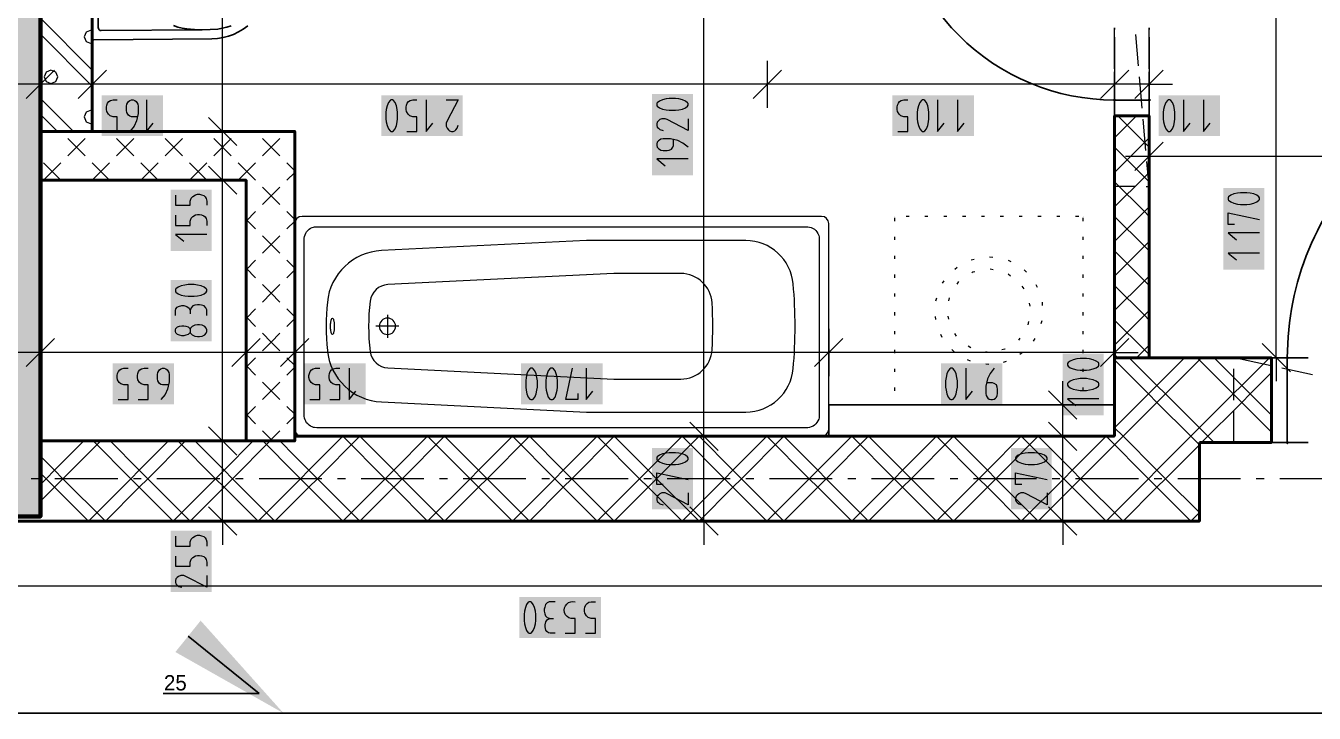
# Model space of a CAD drawing. Header units: millimetres. Extents: x 0 to 594, y 0 to 420.
# Drawn here: x 217.92 to 259.97, y 247.57 to 270 of the extents above; entities that cross this region are included whole.
import ezdxf
from ezdxf import colors
from ezdxf.entities.mleader import LeaderData, LeaderLine
from ezdxf.math import Vec2, Vec3

# ---------------------------------------------------------------- set-up
doc = ezdxf.new("R2010")
doc.units = ezdxf.units.MM
doc.header["$LTSCALE"] = 8
for name, color, linetype in [('PDF_Dvere', 7, 'Continuous'), ('PDF_Instalacni prizdivka do 1m', 7, 'Continuous'), ('PDF_Instalacni prizdivky', 7, 'Continuous'), ('PDF_Koty delkove', 7, 'Continuous'), ('PDF_Osy hlavni', 7, 'Continuous'), ('PDF_Preklady', 7, 'Continuous'), ('PDF_Pricky CP', 7, 'Continuous'), ('PDF_Pricky zdene', 7, 'Continuous'), ('PDF_Sanita', 7, 'Continuous'), ('PDF_Steny akusticke', 7, 'Continuous'), ('PDF_Steny obvodove nosne', 7, 'Continuous'), ('RED_2.5mm^2', 1, 'Continuous'), ('SYMS', 7, 'Continuous')]:
    doc.layers.add(name, color=color, linetype=linetype)

msp = doc.modelspace()

# ---------------------------------------------------------------- linework, layer by layer
at = {"layer": 'PDF_Dvere', "lineweight": 25}
for points in [[(253.456, 274.749), (246.281, 274.749, 0.414214), (253.456, 267.574), (253.456, 268.033)], [(268.278, 259.169), (268.318, 259.169), (268.318, 268.394, 0.414214), (259.094, 259.169), (259.771, 259.169)]]:
    msp.add_lwpolyline(points, format="xyb", dxfattribs=at)
for points in [[(253.456, 269.878), (253.456, 269.929)], [(253.456, 268.596), (253.456, 269.621)], [(254.584, 269.878), (254.584, 269.929)], [(254.584, 268.596), (254.584, 269.621)], [(253.456, 268.289), (253.456, 268.34)], [(254.584, 268.289), (254.584, 268.34)], [(254.584, 267.574), (254.584, 268.033)], [(259.771, 256.401), (259.094, 256.401)]]:
    msp.add_lwpolyline(points, dxfattribs=at)
for points in [[(254.584, 267.061), (254.584, 267.574), (253.456, 267.574), (253.456, 267.061)], [(258.581, 256.401), (259.094, 256.401), (259.094, 259.169), (258.581, 259.169)]]:
    msp.add_lwpolyline(points, close=True, dxfattribs=at)
at = {"layer": 'PDF_Dvere', "lineweight": 25, "transparency": 33554559}
for points in [[(253.456, 267.51), (253.392, 267.574), (253.52, 267.574), (253.456, 267.638)], [(254.584, 267.51), (254.519, 267.574), (254.648, 267.574), (254.584, 267.638)], [(259.158, 259.169), (259.094, 259.105), (259.094, 259.233), (259.029, 259.169)], [(259.158, 256.401), (259.094, 256.337), (259.094, 256.466), (259.029, 256.401)]]:
    msp.add_solid(points, dxfattribs=at)
at = {"layer": 'PDF_Instalacni prizdivka do 1m', "lineweight": 25}
msp.add_lwpolyline([(244.129, 256.606), (253.456, 256.606), (253.456, 257.631), (244.129, 257.631)], close=True, dxfattribs=at)
at = {"layer": 'PDF_Instalacni prizdivky', "lineweight": 50}
msp.add_lwpolyline([(218.401, 277.824), (218.401, 266.549), (220.093, 266.549), (220.093, 277.824), (218.402, 277.824)], close=True, dxfattribs=at)
at = {"layer": 'PDF_Instalacni prizdivky', "lineweight": 9}
for points in [[(220.093, 268.553), (218.401, 270.244)], [(220.093, 268.03), (218.401, 269.721)], [(220.054, 269.856), (219.899, 269.792), (219.835, 269.637)], [(219.835, 269.637), (219.899, 269.481), (220.054, 269.417), (220.093, 269.433)], [(220.093, 269.84), (220.054, 269.856)], [(219.483, 266.549), (218.401, 267.63)], [(218.96, 266.549), (218.401, 267.107)], [(220.093, 267.227), (220.054, 267.243), (219.899, 267.178), (219.835, 267.023), (219.899, 266.868), (220.054, 266.803), (220.093, 266.819)]]:
    msp.add_lwpolyline(points, dxfattribs=at)
msp.add_lwpolyline([(218.747, 268.549), (218.592, 268.485), (218.528, 268.33), (218.592, 268.175), (218.747, 268.11), (218.903, 268.175), (218.967, 268.33), (218.903, 268.485)], close=True, dxfattribs=at)
at = {"layer": 'PDF_Koty delkove', "lineweight": 18}
for points in [[(224.347, 253.839), (224.347, 256.453), (224.347, 264.96), (224.347, 266.549), (224.347, 276.286), (224.347, 277.824), (224.347, 279.31), (224.347, 346.377)], [(240.055, 253.839), (240.055, 256.606), (240.055, 276.286), (240.055, 277.824), (240.055, 279.31), (240.055, 340.194)], [(258.732, 259.169), (258.732, 271.161), (258.732, 284.435), (258.732, 289.56)], [(218.401, 268.859), (218.401, 268.09), (218.401, 267.322)], [(220.093, 268.859), (220.093, 268.09), (220.093, 267.322)], [(242.121, 268.859), (242.121, 268.09), (242.121, 267.322)], [(253.456, 268.859), (253.456, 268.09), (253.456, 267.322)], [(254.584, 268.859), (254.584, 268.09), (254.584, 267.322)], [(218.863, 268.552), (217.94, 267.629)], [(220.554, 268.552), (219.631, 267.629)], [(242.583, 268.552), (241.66, 267.629)], [(253.917, 268.552), (252.995, 267.629)], [(255.045, 268.552), (254.122, 267.629)], [(254.584, 268.09), (253.456, 268.09), (242.121, 268.09), (220.093, 268.09), (218.401, 268.09), (216.3, 268.09)], [(254.584, 268.09), (255.352, 268.09)], [(220.581, 266.553), (220.909, 266.553), (220.909, 267.03), (220.772, 267.03), (220.677, 267.065), (220.622, 267.117), (220.568, 267.202), (220.554, 267.269), (220.554, 267.338), (220.568, 267.407), (220.595, 267.474), (220.636, 267.526), (220.69, 267.56), (220.772, 267.578), (220.909, 267.578)], [(221.225, 267.167), (221.211, 267.235), (221.211, 267.372), (221.225, 267.44), (221.252, 267.492), (221.279, 267.526), (221.32, 267.56), (221.375, 267.578), (221.429, 267.578), (221.484, 267.56), (221.525, 267.526), (221.552, 267.492), (221.58, 267.44), (221.594, 267.372), (221.594, 267.133), (221.539, 266.894), (221.457, 266.723), (221.32, 266.553)], [(221.868, 267.578), (221.868, 266.553), (222.086, 266.825)], [(230.362, 266.553), (230.69, 266.553), (230.69, 267.03), (230.553, 267.03), (230.458, 267.065), (230.403, 267.117), (230.349, 267.202), (230.335, 267.269), (230.335, 267.338), (230.349, 267.407), (230.376, 267.474), (230.417, 267.526), (230.471, 267.56), (230.553, 267.578), (230.69, 267.578)], [(230.992, 267.578), (230.992, 266.553), (231.21, 266.825)], [(231.649, 267.578), (232.032, 267.578), (231.676, 266.894), (231.649, 266.825), (231.649, 266.723), (231.676, 266.655), (231.717, 266.604), (231.758, 266.569), (231.813, 266.553), (231.867, 266.553), (231.922, 266.569)], [(239.131, 267.624), (238.926, 267.624), (238.825, 267.61), (238.705, 267.583), (238.602, 267.542), (238.534, 267.488), (238.517, 267.46), (238.517, 267.405), (238.534, 267.377), (238.602, 267.323), (238.705, 267.282), (238.825, 267.254), (238.926, 267.24), (239.131, 267.24), (239.234, 267.254), (239.354, 267.282), (239.456, 267.323), (239.525, 267.377), (239.542, 267.405), (239.542, 267.46), (239.525, 267.488), (239.456, 267.542), (239.354, 267.583), (239.234, 267.61), (239.131, 267.624)], [(246.386, 266.553), (246.715, 266.553), (246.715, 267.03), (246.578, 267.03), (246.482, 267.065), (246.427, 267.117), (246.373, 267.202), (246.359, 267.269), (246.359, 267.338), (246.373, 267.407), (246.4, 267.474), (246.441, 267.526), (246.496, 267.56), (246.578, 267.578), (246.715, 267.578)], [(247.673, 267.578), (247.673, 266.553), (247.892, 266.825)], [(248.33, 267.578), (248.33, 266.553), (248.549, 266.825)], [(255.702, 267.578), (255.702, 266.553), (255.92, 266.825)], [(256.359, 267.578), (256.359, 266.553), (256.577, 266.825)], [(221.566, 267.03), (221.375, 267.03), (221.32, 267.048), (221.279, 267.082), (221.252, 267.117), (221.225, 267.167)], [(224.809, 266.088), (223.886, 267.01)], [(231.922, 266.569), (231.963, 266.604), (232.004, 266.655), (232.032, 266.757)], [(239.542, 266.967), (239.542, 266.583), (238.858, 266.94), (238.79, 266.967), (238.687, 266.967), (238.62, 266.94), (238.568, 266.899), (238.534, 266.858), (238.517, 266.803), (238.517, 266.748), (238.534, 266.693), (238.568, 266.652), (238.62, 266.611), (238.721, 266.583)], [(225.116, 266.549), (224.347, 266.549), (223.579, 266.549)], [(239.542, 266.036), (239.371, 266.173), (239.2, 266.256), (238.961, 266.31), (238.721, 266.31), (238.653, 266.296), (238.602, 266.269), (238.568, 266.242), (238.534, 266.201), (238.517, 266.146), (238.517, 266.091), (238.534, 266.036), (238.568, 265.995), (238.602, 265.968), (238.653, 265.94), (238.721, 265.926), (238.858, 265.926), (238.926, 265.94), (238.995, 265.968), (239.046, 266.036), (239.063, 266.091), (239.063, 266.283)], [(255.045, 266.198), (254.122, 265.276)], [(254.584, 266.506), (254.584, 265.737), (254.584, 264.968)], [(224.809, 264.499), (223.886, 265.421)], [(239.542, 265.653), (238.517, 265.653), (238.79, 265.434)], [(254.584, 265.737), (253.815, 265.737)], [(309.318, 265.737), (302.453, 265.737), (298.286, 265.737), (294.558, 265.737), (293.431, 265.737), (283.027, 265.737), (280.875, 265.737), (270.471, 265.737), (269.343, 265.737), (254.584, 265.737)], [(225.116, 264.96), (224.347, 264.96), (223.579, 264.96)], [(222.81, 264.472), (222.81, 264.144), (223.288, 264.144), (223.288, 264.281), (223.322, 264.376), (223.374, 264.431), (223.459, 264.485), (223.526, 264.499), (223.595, 264.499), (223.664, 264.485), (223.731, 264.458), (223.783, 264.417), (223.817, 264.363), (223.835, 264.281), (223.835, 264.144)], [(222.81, 263.815), (222.81, 263.487), (223.288, 263.487), (223.288, 263.624), (223.322, 263.719), (223.374, 263.774), (223.459, 263.828), (223.526, 263.842), (223.595, 263.842), (223.664, 263.828), (223.731, 263.801), (223.783, 263.76), (223.817, 263.706), (223.835, 263.624), (223.835, 263.487)], [(257.366, 263.511), (257.162, 263.511), (257.162, 263.895), (258.187, 263.677)], [(258.187, 263.238), (257.162, 263.238), (257.434, 263.02)], [(223.835, 263.185), (222.81, 263.185), (223.083, 262.967)], [(258.187, 262.581), (257.162, 262.581), (257.434, 262.362)], [(222.81, 260.543), (222.81, 260.707), (222.826, 260.762), (222.861, 260.816), (222.912, 260.844), (223.014, 260.871), (223.083, 260.871), (223.185, 260.844), (223.254, 260.789), (223.288, 260.707), (223.288, 260.598)], [(223.835, 260.543), (223.835, 260.734), (223.8, 260.802), (223.749, 260.857), (223.664, 260.884), (223.595, 260.898), (223.526, 260.898), (223.441, 260.884), (223.374, 260.857), (223.322, 260.802), (223.288, 260.707)], [(218.401, 260.109), (218.401, 259.34), (218.401, 258.571)], [(223.288, 259.995), (223.27, 259.968), (223.219, 259.927), (223.151, 259.9), (223.083, 259.886), (223.014, 259.886), (222.946, 259.9), (222.878, 259.927), (222.826, 259.982), (222.81, 260.023), (222.81, 260.077), (222.826, 260.118), (222.878, 260.173), (222.946, 260.2)], [(222.946, 260.2), (223.014, 260.214), (223.083, 260.214), (223.151, 260.2), (223.219, 260.173), (223.27, 260.132), (223.288, 260.105)], [(225.115, 260.109), (225.115, 259.34), (225.115, 258.571)], [(226.704, 260.109), (226.704, 259.34), (226.704, 258.571)], [(244.129, 260.109), (244.129, 259.34), (244.129, 258.571)], [(253.456, 260.109), (253.456, 259.34), (253.456, 258.571)], [(218.863, 259.801), (217.94, 258.879)], [(225.576, 259.801), (224.654, 258.879)], [(227.165, 259.801), (226.243, 258.879)], [(244.59, 259.801), (243.667, 258.879)], [(253.917, 259.801), (252.995, 258.879)], [(259.194, 258.708), (258.271, 259.63)], [(218.401, 259.34), (217.633, 259.34)], [(226.704, 259.34), (225.115, 259.34), (218.401, 259.34)], [(253.456, 259.34), (249.24, 259.34), (244.129, 259.34), (226.704, 259.34)], [(252.536, 259.144), (252.331, 259.144), (252.23, 259.13), (252.11, 259.103), (252.007, 259.062), (251.938, 259.008), (251.922, 258.98), (251.922, 258.926), (251.938, 258.898), (252.007, 258.843), (252.11, 258.802), (252.23, 258.774), (252.331, 258.761), (252.536, 258.761), (252.639, 258.774), (252.758, 258.802), (252.861, 258.843), (252.93, 258.898), (252.947, 258.926), (252.947, 258.98), (252.93, 259.008), (252.861, 259.062), (252.758, 259.103), (252.639, 259.13), (252.536, 259.144)], [(253.456, 259.34), (254.225, 259.34)], [(259.501, 259.169), (258.732, 259.169), (257.964, 259.169)], [(258.732, 259.169), (258.732, 258.4)], [(220.936, 257.802), (221.265, 257.802), (221.265, 258.28), (221.128, 258.28), (221.032, 258.315), (220.977, 258.366), (220.923, 258.451), (220.909, 258.519), (220.909, 258.587), (220.923, 258.656), (220.95, 258.724), (220.991, 258.775), (221.046, 258.81), (221.128, 258.827), (221.265, 258.827)], [(221.593, 257.802), (221.922, 257.802), (221.922, 258.28), (221.785, 258.28), (221.69, 258.315), (221.634, 258.366), (221.58, 258.451), (221.566, 258.519), (221.566, 258.587), (221.58, 258.656), (221.607, 258.724), (221.648, 258.775), (221.703, 258.81), (221.785, 258.827), (221.922, 258.827)], [(222.292, 258.331), (222.264, 258.366), (222.237, 258.416), (222.223, 258.485), (222.223, 258.621), (222.237, 258.69), (222.264, 258.741), (222.292, 258.775), (222.333, 258.81), (222.388, 258.827), (222.442, 258.827), (222.497, 258.81), (222.538, 258.775), (222.565, 258.741), (222.593, 258.69), (222.607, 258.621), (222.607, 258.382), (222.552, 258.144), (222.47, 257.972), (222.333, 257.802)], [(227.192, 257.802), (227.52, 257.802), (227.52, 258.28), (227.383, 258.28), (227.288, 258.315), (227.233, 258.366), (227.179, 258.451), (227.165, 258.519), (227.165, 258.587), (227.179, 258.656), (227.206, 258.724), (227.247, 258.775), (227.301, 258.81), (227.383, 258.827), (227.52, 258.827)], [(227.849, 257.802), (228.177, 257.802), (228.177, 258.28), (228.04, 258.28), (227.945, 258.315), (227.89, 258.366), (227.836, 258.451), (227.822, 258.519), (227.822, 258.587), (227.836, 258.656), (227.863, 258.724), (227.904, 258.775), (227.958, 258.81), (228.04, 258.827), (228.177, 258.827)], [(228.479, 258.827), (228.479, 257.802), (228.697, 258.075)], [(234.457, 257.802), (234.485, 257.819), (234.539, 257.887), (234.58, 257.99), (234.608, 258.11), (234.622, 258.211), (234.622, 258.416), (234.608, 258.519), (234.58, 258.639), (234.539, 258.741), (234.485, 258.81), (234.457, 258.827), (234.403, 258.827), (234.375, 258.81), (234.321, 258.741), (234.28, 258.639), (234.253, 258.519), (234.239, 258.416)], [(235.936, 258.006), (235.936, 257.802), (235.553, 257.802), (235.771, 258.827)], [(236.21, 258.827), (236.21, 257.802), (236.428, 258.075)], [(248.285, 257.99), (248.313, 258.11), (248.327, 258.211), (248.327, 258.416), (248.313, 258.519), (248.285, 258.639), (248.244, 258.741), (248.19, 258.81), (248.162, 258.827), (248.108, 258.827), (248.08, 258.81), (248.025, 258.741), (247.984, 258.639), (247.957, 258.519), (247.943, 258.416)], [(248.6, 258.827), (248.6, 257.802), (248.819, 258.075)], [(249.531, 258.827), (249.394, 258.656), (249.312, 258.485), (249.257, 258.246), (249.257, 258.006), (249.271, 257.939), (249.298, 257.887), (249.326, 257.854), (249.367, 257.819), (249.422, 257.802), (249.476, 257.802), (249.531, 257.819), (249.572, 257.854), (249.599, 257.887), (249.627, 257.939), (249.641, 258.006), (249.641, 258.144), (249.627, 258.211), (249.599, 258.28), (249.531, 258.331), (249.476, 258.349), (249.285, 258.349)], [(222.579, 258.28), (222.388, 258.28), (222.333, 258.297), (222.292, 258.331)], [(234.239, 258.416), (234.239, 258.211), (234.253, 258.11), (234.28, 257.99), (234.321, 257.887), (234.375, 257.819), (234.403, 257.802), (234.457, 257.802)], [(247.943, 258.416), (247.943, 258.211), (247.957, 258.11), (247.984, 257.99), (248.025, 257.887), (248.08, 257.819), (248.108, 257.802), (248.162, 257.802), (248.19, 257.819), (248.244, 257.887), (248.285, 257.99)], [(251.765, 257.631), (251.765, 258.4)], [(252.226, 257.17), (251.303, 258.093)], [(252.947, 257.83), (251.922, 257.83), (252.195, 257.612)], [(252.533, 257.631), (251.765, 257.631), (250.996, 257.631)], [(251.765, 253.839), (251.765, 254.698), (251.765, 256.606), (251.765, 257.631)], [(224.809, 255.991), (223.886, 256.914)], [(240.516, 256.145), (239.593, 257.068)], [(252.226, 256.145), (251.303, 257.068)], [(240.823, 256.606), (240.055, 256.606), (239.286, 256.606)], [(252.533, 256.606), (251.765, 256.606), (250.996, 256.606)], [(225.116, 256.453), (224.347, 256.453), (223.579, 256.453)], [(239.131, 256.072), (238.926, 256.072), (238.825, 256.058), (238.705, 256.031), (238.602, 255.99), (238.534, 255.935), (238.517, 255.907), (238.517, 255.853), (238.534, 255.825), (238.602, 255.771), (238.705, 255.73), (238.825, 255.702), (238.926, 255.688), (239.131, 255.688), (239.234, 255.702)], [(239.234, 255.702), (239.354, 255.73), (239.456, 255.771), (239.525, 255.825), (239.542, 255.853), (239.542, 255.907), (239.525, 255.935), (239.456, 255.99), (239.354, 256.031), (239.234, 256.058), (239.131, 256.072)], [(250.841, 256.072), (250.636, 256.072), (250.535, 256.058), (250.415, 256.031), (250.312, 255.99), (250.244, 255.935), (250.227, 255.907), (250.227, 255.853), (250.244, 255.825), (250.312, 255.771), (250.415, 255.73), (250.535, 255.702), (250.636, 255.688), (250.841, 255.688), (250.944, 255.702), (251.064, 255.73), (251.166, 255.771), (251.235, 255.825), (251.252, 255.853), (251.252, 255.907), (251.235, 255.935), (251.166, 255.99), (251.064, 256.031), (250.944, 256.058)], [(250.944, 256.058), (250.841, 256.072)], [(238.721, 255.031), (238.517, 255.031), (238.517, 255.415), (239.542, 255.196)], [(250.431, 255.031), (250.227, 255.031), (250.227, 255.415), (251.252, 255.196)], [(239.542, 254.758), (239.542, 254.374), (238.858, 254.73), (238.79, 254.758), (238.687, 254.758), (238.62, 254.73), (238.568, 254.689), (238.534, 254.648), (238.517, 254.593), (238.517, 254.539), (238.534, 254.484), (238.568, 254.443), (238.62, 254.402), (238.721, 254.374)], [(251.252, 254.758), (251.252, 254.374), (250.569, 254.73), (250.5, 254.758), (250.397, 254.758), (250.33, 254.73), (250.278, 254.689), (250.244, 254.648), (250.227, 254.593), (250.227, 254.539), (250.244, 254.484), (250.278, 254.443), (250.33, 254.402), (250.431, 254.374)], [(224.809, 253.378), (223.886, 254.3)], [(240.516, 253.378), (239.593, 254.3)], [(252.226, 253.378), (251.303, 254.3)], [(225.116, 253.839), (224.347, 253.839), (223.579, 253.839)], [(224.347, 253.839), (224.347, 253.07)], [(240.823, 253.839), (240.055, 253.839), (239.286, 253.839)], [(240.055, 253.839), (240.055, 253.07)], [(252.533, 253.839), (251.765, 253.839), (250.996, 253.839)], [(251.765, 253.839), (251.765, 253.07)], [(222.81, 253.351), (222.81, 253.022), (223.288, 253.022), (223.288, 253.16), (223.322, 253.255), (223.374, 253.31), (223.459, 253.364), (223.526, 253.378), (223.595, 253.378), (223.664, 253.364), (223.731, 253.337), (223.783, 253.296), (223.817, 253.242), (223.835, 253.16), (223.835, 253.022)], [(222.81, 252.694), (222.81, 252.365), (223.288, 252.365), (223.288, 252.503), (223.322, 252.598), (223.374, 252.653), (223.459, 252.707), (223.526, 252.721), (223.595, 252.721), (223.664, 252.707), (223.731, 252.68), (223.783, 252.639)], [(223.783, 252.639), (223.817, 252.585), (223.835, 252.503), (223.835, 252.365)], [(223.835, 252.064), (223.835, 251.68), (223.151, 252.037), (223.083, 252.064), (222.98, 252.064), (222.912, 252.037), (222.861, 251.996), (222.826, 251.955), (222.81, 251.9), (222.81, 251.845), (222.826, 251.79), (222.861, 251.749), (222.912, 251.708), (223.014, 251.68)], [(412.176, 251.721), (400.747, 251.721), (392.855, 251.721), (385.372, 251.721), (307.678, 251.721), (300.196, 251.721), (292.969, 251.721), (290.356, 251.721), (282.156, 251.721), (280.977, 251.721), (272.777, 251.721), (270.163, 251.721), (263.706, 251.721), (207.024, 251.721)], [(234.187, 250.797), (234.187, 250.592), (234.201, 250.491), (234.229, 250.371), (234.27, 250.268), (234.324, 250.2), (234.352, 250.183), (234.406, 250.183), (234.434, 250.2), (234.488, 250.268), (234.529, 250.371), (234.557, 250.491), (234.571, 250.592), (234.571, 250.797), (234.557, 250.9), (234.529, 251.02), (234.488, 251.122), (234.434, 251.191), (234.406, 251.208), (234.352, 251.208)], [(234.352, 251.208), (234.324, 251.191), (234.27, 251.122), (234.229, 251.02), (234.201, 250.9), (234.187, 250.797)], [(235.2, 251.208), (235.009, 251.208), (234.941, 251.173), (234.886, 251.122), (234.859, 251.037), (234.845, 250.968), (234.845, 250.9), (234.859, 250.815), (234.886, 250.747), (234.941, 250.696), (235.036, 250.661)], [(236.186, 250.183), (236.514, 250.183), (236.514, 250.661), (236.377, 250.661), (236.282, 250.696), (236.227, 250.747), (236.173, 250.832), (236.159, 250.9), (236.159, 250.968), (236.173, 251.037), (236.2, 251.105), (236.241, 251.156), (236.295, 251.191), (236.377, 251.208), (236.514, 251.208)], [(235.2, 250.183), (235.036, 250.183), (234.981, 250.2), (234.927, 250.234), (234.899, 250.286), (234.872, 250.387), (234.872, 250.456), (234.899, 250.558), (234.954, 250.627), (235.036, 250.661), (235.145, 250.661)]]:
    msp.add_lwpolyline(points, dxfattribs=at)
for points in [[(229.678, 267.167), (229.678, 266.962), (229.691, 266.86), (229.719, 266.74), (229.76, 266.638), (229.814, 266.569), (229.842, 266.553), (229.896, 266.553), (229.924, 266.569), (229.978, 266.638), (230.019, 266.74), (230.047, 266.86), (230.061, 266.962), (230.061, 267.167), (230.047, 267.269), (230.019, 267.389), (229.978, 267.492), (229.924, 267.56), (229.896, 267.578), (229.842, 267.578), (229.814, 267.56), (229.76, 267.492), (229.719, 267.389), (229.691, 267.269)], [(247.016, 267.167), (247.016, 266.962), (247.03, 266.86), (247.057, 266.74), (247.098, 266.638), (247.153, 266.569), (247.181, 266.553), (247.235, 266.553), (247.263, 266.569), (247.317, 266.638), (247.358, 266.74), (247.386, 266.86), (247.4, 266.962), (247.4, 267.167), (247.386, 267.269), (247.358, 267.389), (247.317, 267.492), (247.263, 267.56), (247.235, 267.578), (247.181, 267.578), (247.153, 267.56), (247.098, 267.492), (247.057, 267.389), (247.03, 267.269)], [(255.045, 267.167), (255.045, 266.962), (255.058, 266.86), (255.086, 266.74), (255.127, 266.638), (255.181, 266.569), (255.209, 266.553), (255.263, 266.553), (255.291, 266.569), (255.345, 266.638), (255.386, 266.74), (255.414, 266.86), (255.428, 266.962), (255.428, 267.167), (255.414, 267.269), (255.386, 267.389), (255.345, 267.492), (255.291, 267.56), (255.263, 267.578), (255.209, 267.578), (255.181, 267.56), (255.127, 267.492), (255.086, 267.389), (255.058, 267.269)], [(257.776, 264.552), (257.571, 264.552), (257.469, 264.538), (257.349, 264.511), (257.247, 264.47), (257.178, 264.416), (257.162, 264.388), (257.162, 264.334), (257.178, 264.306), (257.247, 264.251), (257.349, 264.21), (257.469, 264.182), (257.571, 264.169), (257.776, 264.169), (257.878, 264.182), (257.998, 264.21), (258.101, 264.251), (258.169, 264.306), (258.187, 264.334), (258.187, 264.388), (258.169, 264.416), (258.101, 264.47), (257.998, 264.511), (257.878, 264.538)], [(223.424, 261.555), (223.219, 261.555), (223.117, 261.541), (222.997, 261.514), (222.895, 261.473), (222.826, 261.419), (222.81, 261.391), (222.81, 261.337), (222.826, 261.309), (222.895, 261.255), (222.997, 261.214), (223.117, 261.186), (223.219, 261.172), (223.424, 261.172), (223.526, 261.186), (223.646, 261.214), (223.749, 261.255), (223.817, 261.309), (223.835, 261.337), (223.835, 261.391), (223.817, 261.419), (223.749, 261.473), (223.646, 261.514), (223.526, 261.541)], [(223.595, 260.241), (223.526, 260.241), (223.441, 260.227), (223.356, 260.187), (223.305, 260.132), (223.288, 260.105), (223.288, 259.995), (223.305, 259.968), (223.356, 259.913), (223.441, 259.872), (223.526, 259.858), (223.595, 259.858), (223.68, 259.872), (223.766, 259.913), (223.817, 259.968), (223.835, 260.023), (223.835, 260.077), (223.817, 260.132), (223.766, 260.187), (223.68, 260.227)], [(234.896, 258.416), (234.896, 258.211), (234.91, 258.11), (234.937, 257.99), (234.978, 257.887), (235.032, 257.819), (235.06, 257.802), (235.114, 257.802), (235.142, 257.819), (235.196, 257.887), (235.237, 257.99), (235.265, 258.11), (235.279, 258.211), (235.279, 258.416), (235.265, 258.519), (235.237, 258.639), (235.196, 258.741), (235.142, 258.81), (235.114, 258.827), (235.06, 258.827), (235.032, 258.81), (234.978, 258.741), (234.937, 258.639), (234.91, 258.519)], [(252.536, 258.487), (252.331, 258.487), (252.23, 258.473), (252.11, 258.446), (252.007, 258.405), (251.938, 258.351), (251.922, 258.323), (251.922, 258.269), (251.938, 258.241), (252.007, 258.186), (252.11, 258.145), (252.23, 258.117), (252.331, 258.103), (252.536, 258.103), (252.639, 258.117), (252.758, 258.145), (252.861, 258.186), (252.93, 258.241), (252.947, 258.269), (252.947, 258.323), (252.93, 258.351), (252.861, 258.405), (252.758, 258.446), (252.639, 258.473)]]:
    msp.add_lwpolyline(points, close=True, dxfattribs=at)
msp.add_lwpolyline([(235.529, 250.183), (235.857, 250.183), (235.857, 250.661), (235.72, 250.661, -1.034071), (235.857, 251.208)], format="xyb", dxfattribs=at)
at = {"layer": 'PDF_Koty delkove', "color": 7, "lineweight": 18, "true_color": 0xffffff, "transparency": 33554559}
for points in [[(222.405, 267.732), (220.4, 267.732), (222.405, 266.399), (220.4, 266.399)], [(232.186, 267.732), (229.524, 267.732), (232.186, 266.399), (229.524, 266.399)], [(239.696, 265.115), (239.696, 267.777), (238.363, 265.115), (238.363, 267.777)], [(248.868, 267.732), (246.206, 267.732), (248.868, 266.399), (246.206, 266.399)], [(256.896, 267.732), (254.891, 267.732), (256.896, 266.399), (254.891, 266.399)], [(223.989, 262.648), (223.989, 264.653), (222.656, 262.648), (222.656, 264.653)], [(258.34, 262.044), (258.34, 264.706), (257.008, 262.044), (257.008, 264.706)], [(223.989, 259.704), (223.989, 261.709), (222.656, 259.704), (222.656, 261.709)], [(253.101, 257.293), (253.101, 259.298), (251.768, 257.293), (251.768, 259.298)], [(222.761, 258.981), (220.756, 258.981), (222.761, 257.649), (220.756, 257.649)], [(229.016, 258.981), (227.011, 258.981), (229.016, 257.649), (227.011, 257.649)], [(236.747, 258.981), (234.085, 258.981), (236.747, 257.649), (234.085, 257.649)], [(249.795, 258.981), (247.79, 258.981), (249.795, 257.649), (247.79, 257.649)], [(239.696, 254.22), (239.696, 256.225), (238.363, 254.22), (238.363, 256.225)], [(251.406, 254.22), (251.406, 256.225), (250.073, 254.22), (250.073, 256.225)], [(223.989, 251.527), (223.989, 253.532), (222.656, 251.527), (222.656, 253.532)], [(236.696, 251.362), (234.034, 251.362), (236.696, 250.029), (234.034, 250.029)]]:
    msp.add_solid(points, dxfattribs=at)
at = {"layer": 'PDF_Osy hlavni', "lineweight": 18}
for points in [[(218.361, 255.223), (218.105, 255.223)], [(220.924, 255.223), (218.874, 255.223)], [(221.692, 255.223), (221.436, 255.223)], [(224.255, 255.223), (222.205, 255.223)], [(225.023, 255.223), (224.767, 255.223)], [(227.586, 255.223), (225.536, 255.223)], [(228.355, 255.223), (228.098, 255.223)], [(230.917, 255.223), (228.867, 255.223)], [(231.686, 255.223), (231.43, 255.223)], [(234.248, 255.223), (232.198, 255.223)], [(235.017, 255.223), (234.761, 255.223)], [(237.58, 255.223), (235.53, 255.223)], [(238.348, 255.223), (238.092, 255.223)], [(240.911, 255.223), (238.861, 255.223)], [(241.68, 255.223), (241.423, 255.223)], [(244.242, 255.223), (242.192, 255.223)], [(245.011, 255.223), (244.755, 255.223)], [(247.573, 255.223), (245.523, 255.223)], [(248.342, 255.223), (248.086, 255.223)], [(250.905, 255.223), (248.855, 255.223)], [(251.673, 255.223), (251.417, 255.223)], [(254.236, 255.223), (252.186, 255.223)], [(255.004, 255.223), (254.748, 255.223)], [(257.567, 255.223), (255.517, 255.223)], [(258.336, 255.223), (258.079, 255.223)], [(260.898, 255.223), (258.848, 255.223)]]:
    msp.add_lwpolyline(points, dxfattribs=at)
at = {"layer": 'PDF_Preklady', "lineweight": 18}
for points in [[(253.456, 268.853), (253.456, 269.878)], [(254.238, 268.687), (254.148, 269.708)], [(254.584, 268.853), (254.584, 269.878)], [(253.456, 267.469), (253.456, 268.494)], [(254.359, 267.308), (254.269, 268.33)], [(254.584, 267.469), (254.584, 268.494)], [(253.456, 267.061), (253.456, 267.11)], [(253.456, 266.085), (253.456, 267.061)], [(254.584, 267.061), (254.584, 267.11)], [(254.584, 266.085), (254.584, 267.061)], [(254.48, 265.93), (254.39, 266.951)], [(253.456, 264.755), (253.456, 265.726)], [(254.492, 264.755), (254.584, 264.755), (254.512, 265.573)], [(254.584, 264.755), (254.584, 265.726)], [(254.133, 264.755), (253.456, 264.755)], [(258.284, 259.169), (257.351, 259.169)], [(257.351, 259.167), (257.351, 259.169)], [(258.565, 258.904), (257.564, 259.123)], [(259.668, 259.169), (258.643, 259.169)], [(257.351, 257.783), (257.351, 258.808)], [(259.917, 258.61), (258.916, 258.828)], [(258.284, 256.401), (257.351, 256.401), (257.351, 257.424)], [(259.668, 256.401), (258.643, 256.401)]]:
    msp.add_lwpolyline(points, dxfattribs=at)
at = {"layer": 'PDF_Preklady', "lineweight": 18, "transparency": 33554559}
for points in [[(253.456, 267.015), (253.41, 267.061), (253.502, 267.061), (253.456, 267.107)], [(253.456, 267.015), (253.41, 267.061), (253.502, 267.061), (253.456, 267.107)], [(254.584, 267.015), (254.537, 267.061), (254.63, 267.061), (254.584, 267.107)], [(254.584, 267.015), (254.537, 267.061), (254.63, 267.061), (254.584, 267.107)], [(253.456, 264.709), (253.41, 264.755), (253.502, 264.755), (253.456, 264.801)], [(253.502, 264.755), (253.456, 264.709), (253.456, 264.801), (253.41, 264.755)], [(254.63, 264.755), (254.584, 264.709), (254.584, 264.801), (254.537, 264.755)], [(254.584, 264.709), (254.537, 264.755), (254.63, 264.755), (254.584, 264.801)], [(254.588, 264.709), (254.538, 264.751), (254.63, 264.759), (254.579, 264.801)], [(257.397, 259.169), (257.351, 259.123), (257.351, 259.215), (257.305, 259.169)], [(257.351, 259.123), (257.305, 259.169), (257.397, 259.169), (257.351, 259.215)], [(257.396, 259.159), (257.341, 259.124), (257.361, 259.214), (257.306, 259.179)], [(258.627, 259.169), (258.581, 259.123), (258.581, 259.215), (258.535, 259.169)], [(258.627, 259.169), (258.581, 259.123), (258.581, 259.215), (258.535, 259.169)], [(257.351, 256.355), (257.305, 256.401), (257.397, 256.401), (257.351, 256.448)], [(257.397, 256.401), (257.351, 256.355), (257.351, 256.448), (257.305, 256.401)], [(258.627, 256.401), (258.581, 256.355), (258.581, 256.448), (258.535, 256.401)], [(258.627, 256.401), (258.581, 256.355), (258.581, 256.448), (258.535, 256.401)]]:
    msp.add_solid(points, dxfattribs=at)
at = {"layer": 'PDF_Pricky CP', "lineweight": 50}
msp.add_lwpolyline([(226.704, 264.96), (226.704, 266.549), (220.093, 266.549), (218.401, 266.549), (218.401, 264.96), (225.115, 264.96), (225.115, 256.453), (226.704, 256.453), (226.704, 256.453), (226.704, 256.606), (226.704, 264.96)], dxfattribs=at)
at = {"layer": 'PDF_Pricky CP', "lineweight": 9}
for points in [[(218.504, 266.549), (218.501, 266.546)], [(219.07, 266.546), (219.068, 266.549)], [(219.864, 265.752), (219.58, 266.036), (219.296, 266.321)], [(219.296, 265.752), (219.58, 266.036), (219.864, 266.321)], [(220.093, 266.549), (220.09, 266.546)], [(220.659, 266.546), (220.656, 266.549)], [(221.453, 265.752), (221.169, 266.036), (220.884, 266.321)], [(220.884, 265.752), (221.169, 266.036), (221.453, 266.321)], [(221.681, 266.549), (221.679, 266.546)], [(222.248, 266.546), (222.245, 266.549)], [(223.042, 265.752), (222.758, 266.036), (222.473, 266.321)], [(222.473, 265.752), (222.758, 266.036), (223.042, 266.321)], [(223.27, 266.549), (223.268, 266.546)], [(223.836, 266.546), (223.834, 266.549)], [(224.631, 265.752), (224.346, 266.036), (224.062, 266.321)], [(224.062, 265.752), (224.346, 266.036), (224.631, 266.321)], [(224.859, 266.549), (224.856, 266.546)], [(225.425, 266.546), (225.423, 266.549)], [(226.219, 265.752), (225.935, 266.036), (225.651, 266.321)], [(225.651, 265.752), (225.935, 266.036), (226.219, 266.321)], [(226.448, 266.549), (226.445, 266.546)], [(219.068, 264.96), (218.501, 265.526)], [(219.07, 265.526), (218.504, 264.96)], [(220.656, 264.96), (220.09, 265.526)], [(220.659, 265.526), (220.093, 264.96)], [(222.245, 264.96), (221.679, 265.526)], [(222.248, 265.526), (221.681, 264.96)], [(223.834, 264.96), (223.268, 265.526)], [(223.836, 265.526), (223.27, 264.96)], [(225.423, 264.96), (224.856, 265.526)], [(225.425, 265.526), (224.859, 264.96)], [(226.704, 265.268), (226.445, 265.526)], [(225.425, 264.958), (225.423, 264.96)], [(226.448, 264.96), (226.445, 264.958)], [(226.704, 265.216), (226.448, 264.96)], [(226.219, 264.163), (225.935, 264.448), (225.651, 264.732)], [(225.651, 264.163), (225.935, 264.448), (226.219, 264.732)], [(225.425, 263.938), (225.115, 263.628)], [(225.425, 263.369), (225.115, 263.679)], [(226.704, 263.679), (226.445, 263.938)], [(226.704, 263.628), (226.445, 263.369)], [(226.219, 262.575), (225.935, 262.859), (225.651, 263.143)], [(225.651, 262.575), (225.935, 262.859), (226.219, 263.143)], [(225.425, 262.349), (225.115, 262.039)], [(225.425, 261.78), (225.115, 262.09)], [(226.704, 262.09), (226.445, 262.349)], [(226.704, 262.039), (226.445, 261.78)], [(226.219, 260.986), (225.935, 261.27), (225.651, 261.555)], [(225.651, 260.986), (225.935, 261.27), (226.219, 261.555)], [(225.425, 260.76), (225.115, 260.45)], [(226.704, 260.501), (226.445, 260.76)], [(225.425, 260.191), (225.115, 260.501)], [(226.704, 260.45), (226.445, 260.191)], [(226.219, 259.397), (225.935, 259.681), (225.651, 259.966)], [(225.651, 259.397), (225.935, 259.681), (226.219, 259.966)], [(225.425, 259.171), (225.115, 258.861)], [(226.704, 258.913), (226.445, 259.171)], [(225.425, 258.603), (225.115, 258.913)], [(226.704, 258.861), (226.445, 258.603)], [(226.219, 257.808), (225.935, 258.093), (225.651, 258.377)], [(225.651, 257.808), (225.935, 258.093), (226.219, 258.377)], [(225.425, 257.583), (225.115, 257.273)], [(226.704, 257.324), (226.445, 257.583)], [(225.425, 257.014), (225.115, 257.324)], [(226.704, 257.273), (226.445, 257.014)], [(225.986, 256.453), (225.935, 256.504), (225.651, 256.788)], [(225.884, 256.453), (225.935, 256.504), (226.219, 256.788)]]:
    msp.add_lwpolyline(points, dxfattribs=at)
at = {"layer": 'PDF_Pricky zdene', "lineweight": 9}
for points in [[(254.174, 267.061), (253.456, 266.344)], [(254.584, 266.036), (254.43, 266.19), (253.559, 267.061)], [(254.584, 266.344), (254.43, 266.19), (253.456, 265.216)], [(254.584, 264.909), (254.43, 265.063), (253.456, 266.036)], [(254.584, 265.216), (254.43, 265.063), (253.456, 264.089)], [(254.584, 263.781), (254.43, 263.935), (253.456, 264.909)], [(254.584, 264.089), (254.43, 263.935), (253.456, 262.961)], [(254.584, 262.654), (254.43, 262.808), (253.456, 263.781)], [(254.584, 262.961), (254.43, 262.808), (253.456, 261.834)], [(254.584, 261.526), (254.43, 261.68), (253.456, 262.654)], [(254.584, 261.834), (254.43, 261.68), (253.456, 260.706)], [(254.584, 260.399), (254.43, 260.553), (253.456, 261.526)], [(254.584, 260.706), (254.43, 260.553), (253.456, 259.579)], [(254.584, 259.271), (254.43, 259.425), (253.456, 260.399)], [(254.584, 259.579), (254.43, 259.425), (254.174, 259.169)], [(253.559, 259.169), (253.456, 259.271)]]:
    msp.add_lwpolyline(points, dxfattribs=at)
at = {"layer": 'PDF_Pricky zdene', "lineweight": 50}
for points in [[(253.456, 267.061), (254.584, 267.061)], [(253.456, 267.061), (253.456, 264.755), (253.456, 259.169), (254.584, 259.169), (254.584, 264.755), (254.584, 267.061)]]:
    msp.add_lwpolyline(points, dxfattribs=at)
at = {"layer": 'PDF_Sanita', "lineweight": 25}
for points in [[(220.093, 273.245), (220.092, 269.59), (220.092, 269.59), (220.107, 269.554), (220.144, 269.539), (224.002, 269.571), (224.183, 269.582), (224.362, 269.61), (224.537, 269.655), (224.706, 269.717), (224.869, 269.796), (225.024, 269.89), (225.169, 270)], [(223.685, 269.869), (220.39, 269.841), (220.351, 269.848), (220.317, 269.87), (220.295, 269.903), (220.287, 269.943), (220.287, 269.944), (220.288, 272.892), (220.288, 272.892), (220.296, 272.932), (220.319, 272.965), (220.352, 272.987), (220.391, 272.994), (223.686, 272.964)], [(224.626, 270), (224.485, 269.95), (224.339, 269.914), (224.192, 269.892), (223.937, 269.874), (223.684, 269.868), (223.431, 269.874), (223.177, 269.893), (223.03, 269.914), (222.884, 269.95), (222.743, 270.001)]]:
    msp.add_lwpolyline(points, dxfattribs=at)
at = {"layer": 'PDF_Sanita', "lineweight": 13}
for points in [[(243.894, 263.781), (243.893, 263.781), (226.94, 263.781, 0.414196), (226.704, 263.546), (226.704, 256.842, 0.414233), (226.94, 256.606), (243.893, 256.606, 0.414212), (244.129, 256.842), (244.129, 263.546, 0.414178), (243.894, 263.781)], [(229.163, 259.373, 0.364827), (229.743, 258.834), (237.115, 258.47), (239.3, 258.472, 0.395984), (240.323, 259.433, 0.031026), (240.323, 260.955, 0.395972), (239.3, 261.916), (237.115, 261.917), (229.743, 261.554, 0.364843), (229.163, 261.014)]]:
    msp.add_lwpolyline(points, format="xyb", dxfattribs=at)
for points in [[(246.281, 263.781), (246.281, 263.781)], [(246.281, 263.781), (246.281, 263.781)], [(246.281, 263.625), (246.281, 263.728)], [(246.753, 263.781), (246.651, 263.781)], [(247.368, 263.781), (247.266, 263.781)], [(247.983, 263.781), (247.881, 263.781)], [(248.598, 263.781), (248.496, 263.781)], [(249.213, 263.781), (249.111, 263.781)], [(249.828, 263.781), (249.726, 263.781)], [(250.443, 263.781), (250.341, 263.781)], [(251.058, 263.781), (250.956, 263.781)], [(251.673, 263.781), (251.571, 263.781)], [(252.288, 263.781), (252.186, 263.781)], [(252.431, 263.781), (252.431, 263.781)], [(252.431, 263.781), (252.431, 263.781)], [(252.431, 263.625), (252.431, 263.728)], [(227.011, 260.163), (227.013, 263.067), (227.022, 263.125), (227.039, 263.181), (227.062, 263.231), (227.091, 263.276), (227.125, 263.317), (227.172, 263.359), (227.221, 263.391), (227.274, 263.416), (227.311, 263.428), (227.35, 263.437), (227.427, 263.443), (235.416, 263.443)], [(235.416, 263.443), (243.448, 263.441), (243.506, 263.432), (243.559, 263.416), (243.616, 263.388), (243.661, 263.359), (243.707, 263.317), (243.742, 263.276), (243.776, 263.22), (243.801, 263.16), (243.813, 263.115), (243.82, 263.068), (243.821, 260.163), (243.82, 257.258), (243.813, 257.212), (243.801, 257.166), (243.776, 257.106), (243.742, 257.051), (243.707, 257.009), (243.661, 256.968), (243.616, 256.938), (243.559, 256.911), (243.506, 256.894), (243.448, 256.885), (235.416, 256.883), (227.427, 256.883), (227.35, 256.889), (227.311, 256.898), (227.274, 256.911), (227.221, 256.936), (227.172, 256.968), (227.125, 257.01), (227.091, 257.05), (227.062, 257.096), (227.039, 257.145), (227.022, 257.201), (227.013, 257.259), (227.011, 260.163)], [(246.281, 263.01), (246.281, 263.113)], [(252.431, 263.01), (252.431, 263.113)], [(246.281, 262.395), (246.281, 262.498)], [(248.774, 262.363), (248.873, 262.389)], [(249.378, 262.462), (249.48, 262.453)], [(252.431, 262.395), (252.431, 262.498)], [(248.24, 262.062), (248.324, 262.121)], [(248.797, 261.945), (248.833, 261.969), (248.892, 261.981)], [(249.394, 262.065), (249.495, 262.045)], [(249.979, 262.347), (250.072, 262.304)], [(250.504, 262.034), (250.577, 261.961)], [(246.281, 261.78), (246.281, 261.883)], [(247.843, 261.597), (247.901, 261.681)], [(248.32, 261.569), (248.377, 261.655)], [(249.979, 261.902), (250.065, 261.845)], [(250.89, 261.559), (250.933, 261.466)], [(252.431, 261.78), (252.431, 261.883)], [(246.281, 261.165), (246.281, 261.268)], [(247.629, 261.023), (247.655, 261.122)], [(248.053, 261.027), (248.073, 261.128)], [(250.435, 261.504), (250.492, 261.419)], [(252.431, 261.165), (252.431, 261.268)], [(250.674, 260.951), (250.694, 260.85)], [(251.089, 260.98), (251.098, 260.878)], [(227.882, 260.348), (227.886, 260.372), (227.893, 260.399), (227.903, 260.428), (227.916, 260.451), (227.932, 260.46), (227.948, 260.451), (227.962, 260.428), (227.971, 260.399), (227.978, 260.372), (227.982, 260.348), (227.985, 260.328), (227.987, 260.311), (227.989, 260.297), (227.99, 260.285), (227.991, 260.275), (227.991, 260.266), (227.993, 260.238), (227.993, 260.21), (227.993, 260.17), (227.991, 260.122), (227.991, 260.113), (227.99, 260.103), (227.989, 260.091), (227.987, 260.077), (227.985, 260.06), (227.982, 260.04), (227.978, 260.016), (227.971, 259.989), (227.962, 259.96), (227.948, 259.937), (227.932, 259.927), (227.916, 259.937), (227.903, 259.96), (227.893, 259.989), (227.886, 260.016), (227.882, 260.04), (227.879, 260.06), (227.877, 260.077), (227.875, 260.091), (227.874, 260.103), (227.873, 260.113), (227.873, 260.122), (227.872, 260.13), (227.871, 260.155), (227.871, 260.182), (227.871, 260.223)], [(227.871, 260.223), (227.873, 260.275), (227.874, 260.285), (227.875, 260.297), (227.877, 260.311), (227.879, 260.328), (227.882, 260.348)], [(229.728, 260.567), (229.728, 259.821)], [(246.281, 260.55), (246.281, 260.653)], [(247.625, 260.411), (247.616, 260.513)], [(248.045, 260.424), (248.025, 260.525)], [(250.651, 260.347), (250.631, 260.247)], [(251.078, 260.369), (251.051, 260.27)], [(252.431, 260.55), (252.431, 260.653)], [(230.101, 260.194), (229.354, 260.194)], [(246.281, 259.935), (246.281, 260.038)], [(247.831, 259.834), (247.788, 259.927)], [(248.299, 259.876), (248.242, 259.961)], [(252.431, 259.935), (252.431, 260.038)], [(248.223, 259.364), (248.151, 259.436)], [(248.765, 259.489), (248.68, 259.546)], [(249.882, 259.446), (249.879, 259.444), (249.782, 259.425)], [(250.37, 259.811), (250.322, 259.74)], [(250.857, 259.798), (250.798, 259.714)], [(246.281, 259.32), (246.281, 259.423)], [(248.753, 259.056), (248.66, 259.1)], [(249.356, 259.34), (249.255, 259.36)], [(249.917, 259.045), (249.818, 259.018)], [(250.454, 259.338), (250.37, 259.279)], [(252.431, 259.32), (252.431, 259.423)], [(246.281, 258.705), (246.281, 258.808)], [(249.356, 258.949), (249.254, 258.958)], [(252.431, 258.705), (252.431, 258.808)], [(246.281, 258.09), (246.281, 258.193)], [(252.431, 258.09), (252.431, 258.193)], [(246.281, 257.631), (246.281, 257.631)], [(246.281, 257.631), (246.281, 257.631)], [(246.753, 257.631), (246.651, 257.631)], [(247.368, 257.631), (247.266, 257.631)], [(247.983, 257.631), (247.881, 257.631)], [(248.598, 257.631), (248.496, 257.631)], [(249.213, 257.631), (249.111, 257.631)], [(249.828, 257.631), (249.726, 257.631)], [(250.443, 257.631), (250.341, 257.631)], [(251.058, 257.631), (250.956, 257.631)], [(251.673, 257.631), (251.571, 257.631)], [(252.288, 257.631), (252.186, 257.631)], [(252.431, 257.631), (252.431, 257.631)], [(252.431, 257.631), (252.431, 257.631)]]:
    msp.add_lwpolyline(points, dxfattribs=at)
for points in [[(229.532, 262.662, 0.372021), (227.767, 260.979, 0.048487), (227.767, 259.409, 0.372021), (229.532, 257.726), (236.227, 257.396), (241.418, 257.396, 0.38797), (242.969, 258.813, 0.045237), (242.969, 261.575, 0.387968), (241.418, 262.992), (236.227, 262.992)], [(229.728, 259.927, 0.414208), (229.994, 260.194, 0.414192), (229.728, 260.46, 0.414192), (229.461, 260.194, 0.414208)]]:
    msp.add_lwpolyline(points, format="xyb", close=True, dxfattribs=at)
at = {"layer": 'PDF_Sanita', "lineweight": 9}
msp.add_arc((235.846, 260.194), 6.734, 173.0014, 186.9986, dxfattribs=at)
at = {"layer": 'PDF_Steny akusticke', "lineweight": 9}
for points in [[(258.509, 259.169), (257.607, 258.267), (257.331, 257.99), (255.947, 256.606), (254.84, 257.713), (254.563, 257.99), (253.456, 259.097)], [(256.295, 259.169), (255.117, 257.99), (254.84, 257.713), (253.733, 256.606), (253.456, 256.883)], [(253.456, 256.883), (254.563, 257.99), (254.84, 258.267), (255.742, 259.169)], [(253.456, 259.097), (253.528, 259.169)], [(256.705, 256.401), (255.117, 257.99), (254.84, 258.267), (253.938, 259.169)], [(258.581, 256.74), (257.607, 257.713), (257.331, 257.99), (256.152, 259.169)], [(258.581, 257.293), (257.884, 257.99), (257.607, 258.267), (256.705, 259.169)], [(256.295, 256.401), (257.607, 257.713), (257.884, 257.99), (258.581, 258.687)], [(228.826, 256.606), (227.442, 255.223), (227.165, 255.499), (228.272, 256.606)], [(229.656, 255.223), (228.272, 256.606)], [(229.933, 255.499), (228.826, 256.606)], [(231.593, 256.606), (230.209, 255.223), (229.933, 255.499), (231.04, 256.606)], [(232.423, 255.223), (231.04, 256.606)], [(232.7, 255.499), (231.593, 256.606)], [(234.36, 256.606), (232.977, 255.223), (232.7, 255.499), (233.807, 256.606)], [(235.191, 255.223), (233.807, 256.606)], [(235.467, 255.499), (234.36, 256.606)], [(237.128, 256.606), (235.744, 255.223), (235.467, 255.499), (236.574, 256.606)], [(237.958, 255.223), (236.574, 256.606)], [(238.235, 255.499), (237.128, 256.606)], [(239.895, 256.606), (238.512, 255.223), (238.235, 255.499), (239.342, 256.606)], [(240.726, 255.223), (239.342, 256.606)], [(241.002, 255.499), (239.895, 256.606)], [(242.663, 256.606), (241.279, 255.223), (241.002, 255.499), (242.109, 256.606)], [(243.493, 255.223), (242.109, 256.606)], [(245.43, 253.839), (244.047, 255.223), (243.77, 255.499), (242.663, 256.606)], [(243.493, 255.223), (243.77, 255.499), (244.877, 256.606)], [(243.77, 254.946), (244.047, 255.223), (245.43, 256.606)], [(246.261, 255.223), (244.877, 256.606)], [(248.198, 253.839), (246.814, 255.223), (246.537, 255.499), (245.43, 256.606)], [(246.261, 255.223), (246.537, 255.499), (247.644, 256.606)], [(246.537, 254.946), (246.814, 255.223), (248.198, 256.606)], [(249.028, 255.223), (247.644, 256.606)], [(250.965, 253.839), (249.582, 255.223), (249.305, 255.499), (248.198, 256.606)], [(249.028, 255.223), (249.305, 255.499), (250.412, 256.606)], [(249.305, 254.946), (249.582, 255.223), (250.965, 256.606)], [(251.796, 255.223), (250.412, 256.606)], [(253.733, 253.839), (252.349, 255.223), (252.072, 255.499), (250.965, 256.606)], [(251.796, 255.223), (252.072, 255.499), (253.179, 256.606)], [(252.072, 254.946), (252.349, 255.223), (253.733, 256.606)], [(254.563, 255.223), (253.179, 256.606)], [(256.224, 254.116), (255.117, 255.223), (254.84, 255.499), (253.733, 256.606)], [(254.563, 255.223), (254.84, 255.499), (255.947, 256.606)], [(256.224, 256.33), (255.947, 256.606)], [(222.583, 256.453), (221.63, 255.499), (221.353, 255.223), (219.97, 253.839), (218.863, 254.946), (218.586, 255.223), (218.401, 255.407)], [(223.137, 256.453), (221.907, 255.223), (221.63, 254.946), (220.523, 253.839), (219.139, 255.223), (218.863, 255.499), (218.401, 255.961)], [(218.401, 255.038), (218.586, 255.223), (218.863, 255.499), (219.816, 256.453)], [(218.401, 254.485), (218.863, 254.946), (219.139, 255.223), (220.369, 256.453)], [(225.351, 256.453), (224.398, 255.499), (224.121, 255.223), (222.737, 253.839), (221.63, 254.946), (221.353, 255.223), (220.123, 256.453)], [(225.904, 256.453), (224.674, 255.223), (224.398, 254.946), (223.291, 253.839), (221.907, 255.223), (221.63, 255.499), (220.677, 256.453)], [(226.704, 255.038), (225.505, 253.839), (224.398, 254.946), (224.121, 255.223), (222.891, 256.453)], [(226.704, 254.485), (226.058, 253.839), (224.674, 255.223), (224.398, 255.499), (223.444, 256.453)], [(226.704, 255.407), (225.658, 256.453)], [(226.704, 255.961), (226.212, 256.453)], [(254.84, 254.946), (255.117, 255.223), (256.224, 256.33)], [(258.509, 256.401), (258.581, 256.473)], [(227.165, 255.499), (226.704, 255.961)], [(226.888, 255.223), (226.704, 255.407)], [(226.888, 255.223), (227.165, 255.499)], [(229.656, 255.223), (229.933, 255.499)], [(232.423, 255.223), (232.7, 255.499)], [(235.191, 255.223), (235.467, 255.499)], [(237.958, 255.223), (238.235, 255.499)], [(240.726, 255.223), (241.002, 255.499)], [(226.704, 254.485), (227.165, 254.946), (226.888, 255.223), (226.704, 255.038)], [(227.165, 254.946), (227.442, 255.223)], [(228.272, 253.839), (227.165, 254.946)], [(228.826, 253.839), (227.442, 255.223)], [(228.826, 253.839), (229.933, 254.946), (229.656, 255.223), (228.272, 253.839)], [(229.933, 254.946), (230.209, 255.223)], [(231.04, 253.839), (229.933, 254.946)], [(231.593, 253.839), (230.209, 255.223)], [(231.593, 253.839), (232.7, 254.946), (232.423, 255.223), (231.04, 253.839)], [(232.7, 254.946), (232.977, 255.223)], [(233.807, 253.839), (232.7, 254.946)], [(234.36, 253.839), (232.977, 255.223)], [(234.36, 253.839), (235.467, 254.946), (235.191, 255.223), (233.807, 253.839)], [(235.467, 254.946), (235.744, 255.223)], [(236.574, 253.839), (235.467, 254.946)], [(237.128, 253.839), (235.744, 255.223)], [(237.128, 253.839), (238.235, 254.946), (237.958, 255.223), (236.574, 253.839)], [(238.235, 254.946), (238.512, 255.223)], [(239.342, 253.839), (238.235, 254.946)], [(239.895, 253.839), (238.512, 255.223)], [(239.895, 253.839), (241.002, 254.946), (240.726, 255.223), (239.342, 253.839)], [(241.002, 254.946), (241.279, 255.223)], [(242.109, 253.839), (241.002, 254.946)], [(242.663, 253.839), (241.279, 255.223)], [(242.663, 253.839), (243.77, 254.946), (243.493, 255.223), (242.109, 253.839)], [(244.877, 253.839), (243.77, 254.946)], [(245.43, 253.839), (246.537, 254.946), (246.261, 255.223), (244.877, 253.839)], [(247.644, 253.839), (246.537, 254.946)], [(248.198, 253.839), (249.305, 254.946), (249.028, 255.223), (247.644, 253.839)], [(250.412, 253.839), (249.305, 254.946)], [(250.965, 253.839), (252.072, 254.946), (251.796, 255.223), (250.412, 253.839)], [(253.179, 253.839), (252.072, 254.946)], [(253.733, 253.839), (254.84, 254.946), (254.563, 255.223), (253.179, 253.839)], [(255.947, 253.839), (254.84, 254.946)], [(255.947, 253.839), (256.224, 254.116)]]:
    msp.add_lwpolyline(points, dxfattribs=at)
at = {"layer": 'PDF_Steny akusticke', "lineweight": 50}
for points in [[(258.581, 259.169), (257.351, 259.169), (254.584, 259.169), (253.456, 259.169), (253.456, 259.169), (253.456, 256.606)], [(258.581, 259.169), (258.581, 256.401)], [(253.456, 256.606), (226.704, 256.606), (226.704, 256.453), (226.704, 256.453), (225.115, 256.453), (218.401, 256.453), (218.401, 253.993), (216.351, 253.993), (216.351, 256.606), (216.3, 256.606), (209.791, 256.606)], [(207.024, 256.401), (207.024, 253.839), (218.401, 253.839), (226.704, 253.839), (256.224, 253.839), (256.224, 256.401)], [(256.224, 256.401), (257.351, 256.401), (258.581, 256.401)]]:
    msp.add_lwpolyline(points, dxfattribs=at)
at = {"layer": 'PDF_Steny obvodove nosne', "lineweight": 70}
msp.add_lwpolyline([(216.351, 348.231), (216.351, 344.089), (216.351, 342.808), (216.351, 340.194), (216.351, 284.384), (216.351, 282.897), (216.351, 256.606), (216.351, 253.993), (218.401, 253.993), (218.401, 256.453), (218.401, 256.606), (218.401, 264.96), (218.401, 266.549), (218.401, 277.824), (218.401, 346.377), (218.401, 348.917)], close=True, dxfattribs=at)
at = {"layer": 'PDF_Steny obvodove nosne', "color": 9, "lineweight": 9, "true_color": 0xc0c0c0, "transparency": 33554559}
msp.add_solid([(216.351, 348.231), (216.351, 253.993), (218.401, 348.917), (218.401, 253.993)], dxfattribs=at)
at = {"layer": 'RED_2.5mm^2'}
msp.add_line((139.315, 247.573), (499.132, 247.573), dxfattribs=at)

# ---------------------------------------------------------------- leaders
at = {"layer": 'SYMS'}
ml = msp.add_multileader_mtext('Standard', dxfattribs=at)
ml.set_content('25', color=256)
ml.set_leader_properties()
ml.build(insert=Vec2(0, 0))
ml.multileader.update_dxf_attribs({"text_right_attachment_type": 6, "dogleg_length": 0.36})
ctx = ml.context
ctx.base_point, ctx.char_height, ctx.plane_origin = Vec3(220.345, 248.566), 0.5, Vec3(226.336, 247.574)
ctx.right_attachment, ctx.text_align_type = 6, 2
notes = []
notes.append((ctx, [(0, (1, 1, 0), (225.538, 248.216), (-1, 0), 0.36, [(0, [(226.336, 247.574)], 0, [])])]))
ctx.mtext.insert, ctx.mtext.alignment, ctx.mtext.flow_direction = Vec3(223.178, 248.816), 3, 5
for ctx, leaders in notes:
    for number, flags, end, landing, length, lines in leaders:
        leader = LeaderData()
        leader.index, (leader.has_last_leader_line, leader.has_dogleg_vector, leader.attachment_direction) = number, flags
        leader.last_leader_point, leader.dogleg_vector, leader.dogleg_length = Vec3(end), Vec3(landing), length
        for number, points, colour, breaks in lines:
            line = LeaderLine()
            line.index, line.vertices, line.color, line.breaks = number, Vec3.list(points), colors.encode_raw_color(colour), breaks
            leader.lines.append(line)
        ctx.leaders.append(leader)

doc.saveas('drawing.dxf')
